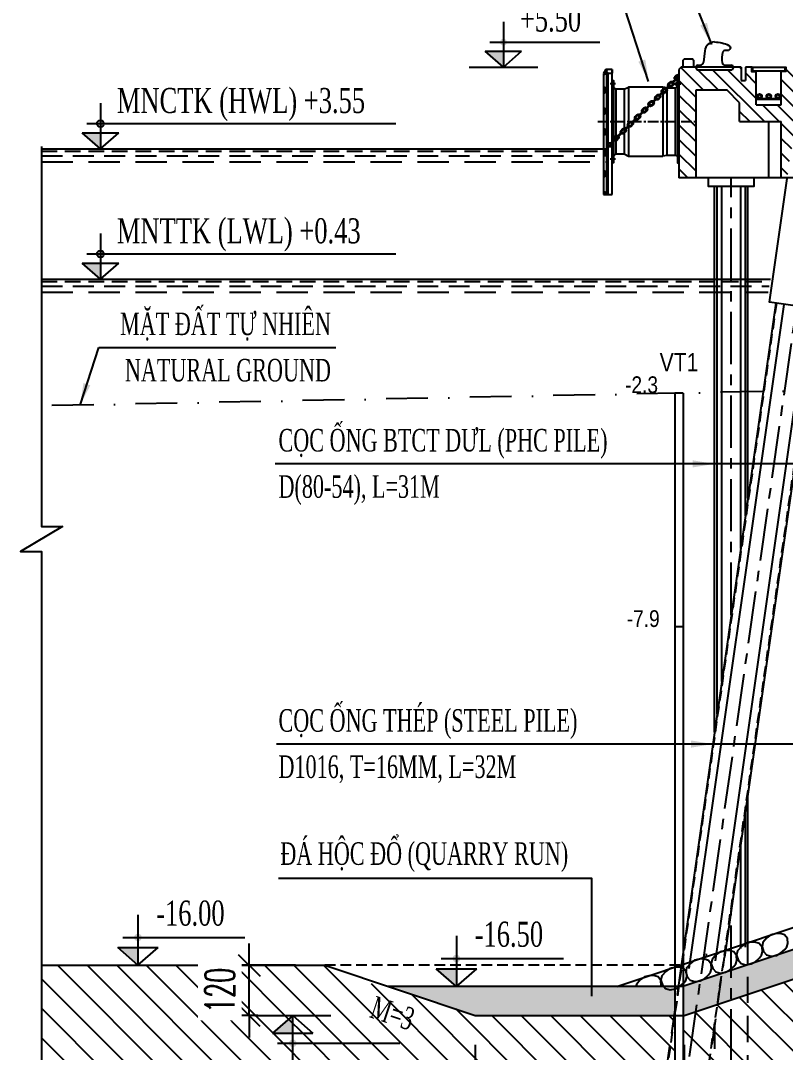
# Model space of a CAD drawing. Extents: x 9472 to 112692, y 46655 to 72187.
# Drawn here: x 38872 to 40703, y 66685 to 69155 of the extents above; entities that cross this region are included whole.
import ezdxf
from ezdxf.enums import TextEntityAlignment as Align

# ---------------------------------------------------------------- set-up
doc = ezdxf.new("R2010")
doc.units = 0
doc.header["$LTSCALE"] = 10
doc.header["$MEASUREMENT"] = 0
for name, pattern in [('CENTER', [2, 1.25, -0.25, 0.25, -0.25]), ('DASHDOT', [1, 0.5, -0.25, 0, -0.25]), ('HIDDEN', [0.375, 0.25, -0.125])]:
    doc.linetypes.add(name, pattern=pattern)
doc.layers.get('0').update_dxf_attribs({"color": 6, "linetype": 'CONTINUOUS'})
for name, color, linetype in [('Border', 3, 'CONTINUOUS'), ('COBAN', 3, 'CONTINUOUS'), ('Da', 9, 'CONTINUOUS'), ('Dia chat', 8, 'CONTINUOUS'), ('Hatch', 8, 'CONTINUOUS'), ('Hatch coc', 8, 'CONTINUOUS'), ('Khuat 151', 151, 'HIDDEN'), ('Kich thuoc', 2, 'CONTINUOUS'), ('KT', 2, 'CONTINUOUS'), ('Lop dat', 171, 'CONTINUOUS'), ('Net tim', 6, 'CONTINUOUS'), ('Net vang', 8, 'CONTINUOUS'), ('Text', 4, 'CONTINUOUS'), ('Tim', 8, 'CENTER')]:
    doc.layers.add(name, color=color, linetype=linetype)
doc.styles.add('Kichthuoc', font='romans.shx', dxfattribs={"width": 0.6})
doc.styles.get("Standard").update_dxf_attribs({"font": 'vntimeh.shx', "width": 0.65})
doc.styles.add('Ten', font='Vharialn.ttf')
doc.linetypes.add('DAT_LINE', pattern='A,0.2,[2,g.shx,S=0.017,R=0,X=-0.017,Y=0],0.22', length=0.42)
doc.dimstyles.new('Dim 350', dxfattribs={"dimscale": 350, "dimtxt": 0.2, "dimasz": 0.15, "dimexe": 0.1, "dimexo": 0.2, "dimgap": 0.1, "dimtad": 1, "dimdec": 0, "dimlfac": -1, "dimzin": 0, "dimdsep": 46, "dimtxsty": 'Kichthuoc', "dimblk": 'OBLIQUE', "dimcen": 0.1, "dimdle": 0.1, "dimclrd": 2, "dimclre": 2, "dimclrt": 4, "dimadec": 0, "dimazin": 0, "dimtfac": 1, "dimtdec": 0, "dimtix": 1, "dimtmove": 2, "dimatfit": 3, "dimfxl": 1, "dimtfill": 1, "dimtolj": 1, "dimtzin": 0, "dimarcsym": 0})
doc.dimstyles.new('Le 350', dxfattribs={"dimscale": 350, "dimtxt": 0.2, "dimasz": 0.15, "dimexe": 0.1, "dimexo": 0.2, "dimgap": 0.1, "dimtad": 1, "dimdec": 0, "dimzin": 0, "dimdsep": 46, "dimtxsty": 'Kichthuoc', "dimblk": 'ARCHTICK', "dimcen": 0, "dimdle": 0.1, "dimclrd": 2, "dimclre": 2, "dimclrt": 256, "dimadec": 0, "dimazin": 0, "dimtfac": 1, "dimtdec": 0, "dimtix": 1, "dimtmove": 2, "dimatfit": 3, "dimfxl": 1, "dimtolj": 1, "dimtzin": 0, "dimarcsym": 0})

# ---------------------------------------------------------------- blocks, each defined once
blk = doc.blocks.new('_Oblique')
at = {"color": 0, "linetype": 'ByBlock', "lineweight": -2}
blk.add_line((-0.5, -0.5), (0.5, 0.5), dxfattribs=at)
blk = doc.blocks.new('*D87')
at = {"layer": 'Kich thuoc', "color": 2, "lineweight": -2}
for p, q in [((39960.2, 66703.4), (39960.2, 66469)), ((40460.2, 66703.4), (40460.2, 66469)), ((39925.2, 66504), (40495.2, 66504))]:
    blk.add_line(p, q, dxfattribs=at)
at = {"layer": 'Kich thuoc', "color": 2, "lineweight": -2, "xscale": 52.5, "yscale": 52.5, "zscale": 52.5, "rotation": 180}
blk.add_blockref('_Oblique', (39960.2, 66504), dxfattribs=at)
at = {"layer": 'Kich thuoc', "color": 2, "lineweight": -2, "xscale": 52.5, "yscale": 52.5, "zscale": 52.5}
blk.add_blockref('_Oblique', (40460.2, 66504), dxfattribs=at)
at = {"layer": 'Kich thuoc', "color": 4, "insert": (40210.2, 66574), "char_height": 70, "attachment_point": 5, "style": 'Kichthuoc', "bg_fill": 3, "box_fill_scale": 1.25, "bg_fill_color": 9, "bg_fill_true_color": 13158600, "bg_fill_transparency": 3904320}
blk.add_mtext('\\A1;500', dxfattribs=at)
blk = doc.blocks.new('_ArchTick')
at = {"color": 0, "linetype": 'ByBlock', "const_width": 0.15}
blk.add_lwpolyline([(-0.5, -0.5), (0.5, 0.5)], dxfattribs=at)
blk = doc.blocks.new('*D88')
at = {"layer": 'Hatch', "color": 2, "lineweight": -2}
for p, q in [((39418.9, 66893.4), (39418.9, 66945.9)), ((39530.2, 66893.4), (39383.9, 66893.4)), ((39418.9, 66773.4), (39418.9, 66893.4)), ((39440.2, 66773.4), (39383.9, 66773.4)), ((39418.9, 66773.4), (39418.9, 66720.9))]:
    blk.add_line(p, q, dxfattribs=at)
at = {"layer": 'Hatch', "color": 2, "lineweight": -2, "xscale": 52.5, "yscale": 52.5, "zscale": 52.5}
for p, rotation in [((39418.9, 66893.4), 270), ((39418.9, 66773.4), 90)]:
    blk.add_blockref('_Oblique', p, dxfattribs=dict(at, rotation=rotation))
at = {"layer": 'Hatch', "color": 4, "insert": (39348.9, 66833.4), "char_height": 70, "attachment_point": 5, "rotation": 90, "style": 'Kichthuoc', "bg_fill": 3, "box_fill_scale": 1.25, "bg_fill_color": 9, "bg_fill_true_color": 13158600, "bg_fill_transparency": 11732736}
blk.add_mtext('\\A1;120', dxfattribs=at)
blk = doc.blocks.new('Dem CSS1600')
for p, q in [((-175.4, 125), (-180.4, 115)), ((-160, 125), (-175.4, 125)), ((-160, -175), (-160, 125)), ((-160, 125), (-160, 116.2)), ((-180.4, 115), (-180.4, -175)), ((-151.2, 77.5), (-156.5, 82.5)), ((-131.2, 77.5), (-151.2, 77.5)), ((-131.2, 77.5), (-121.2, 82.5)), ((-28.8, 81.1), (-38.8, 82.5)), ((-28.8, 81.1), (-8.8, 81.1)), ((-8.8, 81.1), (-3.5, 83.8)), ((-156.5, -82.5), (-151.2, -77.5)), ((-151.2, -77.5), (-131.2, -77.5)), ((-131.2, -77.5), (-121.2, -82.5)), ((-28.8, -81), (-38.8, -82.5)), ((-8.8, -81), (-28.8, -81)), ((-3.5, -82.6), (-8.8, -81)), ((-180.4, -175), (-160, -175))]:
    blk.add_line(p, q)
for points in [[(-160, -98.5), (-160, 98.5), (-156.5, 98.5), (-156.5, -98.5)], [(0, -98.5), (0, 98.5), (-3.5, 98.5), (-3.5, -98.5)]]:
    blk.add_lwpolyline(points, close=True)
for points in [[(-156.5, 82.5), (-156.5, -82.5)], [(-38.8, 82.5), (-121.2, 82.5)], [(-121.2, -82.5), (-38.8, -82.5)]]:
    blk.add_lwpolyline(points)
at = {"layer": 'Hatch'}
for p, q in [((-151.2, 77.5), (-151.2, -77.5)), ((-131.2, 77.5), (-131.2, -77.5)), ((-121.2, 82.5), (-121.2, -82.5)), ((-38.8, 82.5), (-38.8, -82.5)), ((-28.8, 81.1), (-28.8, -81)), ((-8.8, 81.1), (-8.8, -81))]:
    blk.add_line(p, q, dxfattribs=at)
at = {"layer": 'Net tim', "extrusion": (0, 0, -1)}
for centre in [(-178, 115), (-178, 80), (-178, 30), (-178, -20), (-178, -70), (-178, -120)]:
    blk.add_ellipse(centre, major_axis=(0, -2.16), ratio=0.475595, dxfattribs=at)
at = {"layer": 'Net tim'}
for centre in [(-178, 70), (-178, 20), (-178, -30), (-178, -80), (-178, -130), (-178, -170)]:
    blk.add_ellipse(centre, major_axis=(0, 2.16), ratio=0.475595, dxfattribs=at)
at = {"layer": 'Net vang'}
for p, q in [((-172, 125), (-174.3, 120.5)), ((-173.4, 115), (-177.9, 120)), ((-170.4, 116.2), (-174.3, 120.5)), ((-173.4, 115), (-173.4, -175)), ((-170.4, 116.2), (-170.4, -175)), ((-170.4, 116.2), (-160, 116.2)), ((-180.4, 75), (-170.4, 75)), ((-7.1, 93.4), (-7.1, 86.6)), ((-6.6, 94.3), (-4.1, 94.3)), ((-6.6, 92.4), (-4.1, 92.4)), ((-6.6, 87.6), (-4.1, 87.6)), ((-6.6, 85.7), (-4.1, 85.7)), ((-4.1, 95.7), (-3.5, 95.7)), ((-4.1, 95.7), (-4.1, 84.2)), ((-4.1, 92.7), (-3.5, 92.7)), ((-4.1, 92.4), (-3.5, 92.4)), ((-4.1, 87.6), (-3.5, 87.6)), ((-4.1, 87.2), (-3.5, 87.2)), ((-4.1, 84.2), (-3.5, 84.2)), ((-180.4, 25), (-170.4, 25)), ((-180.4, -25), (-170.4, -25)), ((-180.4, -75), (-170.4, -75)), ((-180.4, -125), (-170.4, -125))]:
    blk.add_line(p, q, dxfattribs=at)
for points in [[(-4.7, 102.7, 1), (-6.1, 104.1), (-17.1, 93.2, 1), (-15.7, 91.8)], [(-30, 72.1), (-33.5, 68.6, -1), (-40.5, 75.7), (-37, 79.2, -1)], [(-31.4, 73.5), (-34.9, 70, -1), (-39.1, 74.3), (-35.6, 77.8, -1)], [(-22.1, 85.5, 1), (-23.5, 86.9), (-32.8, 77.7, 1), (-31.4, 76.3)], [(-14.3, 87.5), (-17.9, 84, -1), (-24.9, 91.1), (-21.3, 94.6, -1)], [(-15.7, 89), (-19.3, 85.4, -1), (-23.5, 89.7), (-19.9, 93.2, -1)], [(-61.3, 41.2), (-64.8, 37.6, -1), (-71.9, 44.8), (-68.3, 48.3, -1)], [(-53.4, 54.5, 1), (-54.8, 56), (-64.1, 46.8, 1), (-62.7, 45.4)], [(-45.6, 56.6), (-49.2, 53.1, -1), (-56.2, 60.2), (-52.6, 63.7, -1)], [(-47, 58), (-50.6, 54.5, -1), (-54.8, 58.8), (-51.2, 62.3, -1)], [(-37.8, 70, 1), (-39.2, 71.4), (-48.4, 62.3, 1), (-47, 60.9)], [(-84.7, 23.6, 1), (-86.1, 25.1), (-96.8, 14.5, 1), (-95.4, 13.1)], [(-76.9, 25.7), (-80.5, 22.2, -1), (-87.5, 29.3), (-84, 32.8, -1)], [(-78.3, 27.1), (-81.9, 23.6, -1), (-86.1, 27.9), (-82.6, 31.4, -1)], [(-69.1, 39.1, 1), (-70.5, 40.5), (-79.7, 31.4, 1), (-78.3, 30)], [(-62.7, 42.6), (-66.2, 39.1, -1), (-70.5, 43.3), (-66.9, 46.9, -1)], [(-111.1, -8), (-114.7, -11.5, -1), (-121.7, -4.4), (-118.1, -0.9, -1)], [(-101.8, 6.8, 1), (-103.2, 8.2), (-113.9, -2.3, 1), (-112.5, -3.8)], [(-94, 8.8), (-97.6, 5.3, -1), (-104.6, 12.4), (-101, 16, -1)], [(-95.4, 10.3), (-99, 6.8, -1), (-103.2, 11), (-99.6, 14.5, -1)], [(-128.2, -24.9), (-131.7, -28.4, -1), (-138.8, -21.3), (-135.2, -17.8, -1)], [(-129.6, -23.5), (-133.1, -27, -1), (-137.4, -22.7), (-133.8, -19.2, -1)], [(-118.9, -10.1, 1), (-120.3, -8.7), (-131, -19.2, 1), (-129.6, -20.6)], [(-112.5, -6.6), (-116.1, -10.1, -1), (-120.3, -5.8), (-116.7, -2.3, -1)], [(-153, -43.8, 1), (-154.4, -42.4), (-165.1, -52.9, 1), (-163.7, -54.3)], [(-145.3, -41.7), (-148.8, -45.3, -1), (-155.8, -38.1), (-152.3, -34.6, -1)], [(-146.7, -40.3), (-150.2, -43.8, -1), (-154.4, -39.6), (-150.9, -36, -1)], [(-136, -27, 1), (-137.4, -25.5), (-148, -36.1, 1), (-146.6, -37.5)], [(-168.4, -52.7), (-165.4, -52.7, -1), (-165.4, -58.7), (-168.4, -58.7)]]:
    blk.add_lwpolyline(points, format="xyb", close=True, dxfattribs=at)
blk.add_lwpolyline([(-170.4, -50.7), (-165.4, -50.7, -1), (-165.4, -60.7), (-170.4, -60.7)], format="xyb", dxfattribs=at)
for centre, radius, start, end in [((-5.9, 93.4), 1.18, 125.2226, 234.7774), ((-1.1, 90), 6.01, 156.4634, 203.5366), ((-5.9, 86.6), 1.18, 125.2226, 234.7774)]:
    blk.add_arc(centre, radius, start, end, dxfattribs=at)
for points, knots in [([(0, 111.7), (-0.9, 111.7), (-1.8, 111.6), (-3.5, 111.4), (-4.4, 111.2), (-5.9, 110.6), (-6.7, 110.3), (-7.8, 109.6), (-8.2, 109.3), (-8.8, 108.8), (-9.1, 108.5), (-9.6, 107.9), (-9.8, 107.6), (-10.2, 107), (-10.3, 106.7), (-10.5, 106.2), (-10.5, 105.9), (-10.6, 105.3), (-10.6, 105), (-10.6, 104.4), (-10.5, 104.2), (-10.4, 103.6), (-10.3, 103.3), (-10, 102.8), (-9.9, 102.5), (-9.6, 102.1), (-9.4, 101.8), (-9, 101.4), (-8.8, 101.2), (-8.1, 100.6), (-7.6, 100.3), (-6.5, 99.6), (-5.9, 99.4), (-4.7, 98.9), (-4, 98.8), (-2.6, 98.5), (-1.9, 98.4), (-0.8, 98.3), (-0.4, 98.3), (0, 98.3)], [1.570796, 1.570796, 1.570796, 1.570796, 1.8386, 1.8386, 2.10867, 2.10867, 2.37874, 2.37874, 2.552986, 2.552986, 2.698933, 2.698933, 2.844881, 2.844881, 2.955375, 2.955375, 3.065869, 3.065869, 3.176363, 3.176363, 3.286857, 3.286857, 3.397351, 3.397351, 3.507845, 3.507845, 3.618339, 3.618339, 3.728833, 3.728833, 3.943994, 3.943994, 4.159155, 4.159155, 4.374316, 4.374316, 4.589477, 4.589477, 4.712389, 4.712389, 4.712389, 4.712389]), ([(0, 108.7), (-0.3, 108.7), (-0.7, 108.7), (-1.5, 108.6), (-1.9, 108.6), (-2.8, 108.4), (-3.3, 108.3), (-4.1, 108.1), (-4.5, 108), (-5.2, 107.6), (-5.5, 107.5), (-6.1, 107.1), (-6.4, 106.9), (-6.8, 106.6), (-7, 106.4), (-7.2, 106.1), (-7.3, 106), (-7.4, 105.8), (-7.4, 105.7), (-7.5, 105.6), (-7.5, 105.5), (-7.5, 105.5), (-7.5, 105.4), (-7.6, 105.3), (-7.6, 105.3), (-7.6, 105.2), (-7.6, 105.2), (-7.6, 105.1), (-7.6, 105.1), (-7.6, 105), (-7.6, 104.9), (-7.6, 104.8), (-7.6, 104.7), (-7.5, 104.6), (-7.5, 104.6), (-7.5, 104.5), (-7.5, 104.5), (-7.5, 104.4), (-7.4, 104.3), (-7.4, 104.2), (-7.3, 104.1), (-7.2, 103.9), (-7.1, 103.7), (-6.8, 103.5), (-6.7, 103.4), (-6.4, 103.1), (-6.3, 103), (-5.8, 102.7), (-5.5, 102.5), (-4.9, 102.2), (-4.6, 102.1), (-3.8, 101.8), (-3.4, 101.7), (-2.6, 101.5), (-2.2, 101.5), (-1.3, 101.4), (-0.9, 101.3), (-0.3, 101.3), (-0.1, 101.3), (0, 101.3)], [1.570796, 1.570796, 1.570796, 1.570796, 1.693364, 1.693364, 1.864632, 1.864632, 2.035899, 2.035899, 2.207166, 2.207166, 2.378434, 2.378434, 2.549701, 2.549701, 2.720969, 2.720969, 2.825107, 2.825107, 2.901902, 2.901902, 2.955263, 2.955263, 3.001966, 3.001966, 3.048669, 3.048669, 3.090389, 3.090389, 3.13211, 3.13211, 3.215551, 3.215551, 3.268046, 3.268046, 3.31345, 3.31345, 3.358854, 3.358854, 3.427341, 3.427341, 3.495829, 3.495829, 3.625524, 3.625524, 3.735142, 3.735142, 3.844761, 3.844761, 4.008383, 4.008383, 4.172004, 4.172004, 4.335625, 4.335625, 4.499247, 4.499247, 4.662868, 4.662868, 4.712389, 4.712389, 4.712389, 4.712389])]:
    blk.add_open_spline(points, degree=3, knots=knots, dxfattribs=at)
at = {"layer": 'Tim', "ltscale": 1.5}
for p, q in [((-176.3, 115), (-179.6, 115)), ((-178, 118.2), (-178, 111.8)), ((-176.3, 80), (-179.6, 80)), ((-178, 83.2), (-178, 76.8)), ((-176.3, 70), (-179.6, 70)), ((-178, 66.8), (-178, 73.2)), ((-176.3, 30), (-179.6, 30)), ((-178, 33.2), (-178, 26.8)), ((-176.3, 20), (-179.6, 20)), ((-178, 16.8), (-178, 23.2)), ((-176.3, -20), (-179.6, -20)), ((-178, -16.8), (-178, -23.2)), ((-176.3, -30), (-179.6, -30)), ((-178, -33.2), (-178, -26.8)), ((-176.3, -70), (-179.6, -70)), ((-178, -66.8), (-178, -73.2)), ((-176.3, -80), (-179.6, -80)), ((-178, -83.2), (-178, -76.8)), ((-176.3, -120), (-179.6, -120)), ((-178, -116.8), (-178, -123.2)), ((-176.3, -130), (-179.6, -130)), ((-178, -133.2), (-178, -126.8)), ((-176.3, -170), (-179.6, -170)), ((-178, -173.2), (-178, -166.8))]:
    blk.add_line(p, q, dxfattribs=at)
at = {"layer": 'Tim'}
for p, q in [((-12.9, 105), (0, 105)), ((-3.8, 98.7), (-3.8, 112.7)), ((-13.1, 90), (6.2, 90))]:
    blk.add_line(p, q, dxfattribs=at)
at = {"layer": 'Tim', "ltscale": 4}
for p, q in [((-151.8, 90), (-164.7, 90)), ((-151.8, -90), (-164.7, -90))]:
    blk.add_line(p, q, dxfattribs=at)
at = {"layer": 'Tim', "ltscale": 2}
blk.add_line((-194.4, 0), (40, 0), dxfattribs=at)

msp = doc.modelspace()

# ---------------------------------------------------------------- hatches: boundary and pattern name
at = {"layer": 'Hatch'}
h = msp.add_hatch(dxfattribs=at)
h.set_pattern_fill('ANSI31', color=256, scale=200, angle=90, style=0)
h.paths.add_polyline_path([(40853.2, 68988.4), (40848.2, 68988.4), (40848.2, 69008.4), (40858.2, 69018.4), (41076.2, 69018.4), (41076.2, 69038.4), (40815.7, 69038.4), (40810.7, 69043.4), (40805.7, 69043.4), (40805.7, 69042.4), (40797.9, 69042.4, 0.414214), (40796.7, 69041.2), (40796.7, 69033.4), (40795.7, 69033.4), (40795.7, 69028.4), (40750.7, 69028.4), (40750.7, 69033.4), (40749.7, 69033.4), (40749.7, 69041.2, 0.414214), (40748.5, 69042.4), (40740.7, 69042.4), (40740.7, 69043.4), (40704.2, 69043.4), (40704.2, 69033.4), (40693.2, 69033.4), (40693.2, 68953.4), (40633.2, 68953.4), (40633.2, 69033.4), (40622.2, 69033.4), (40622.2, 69043.4), (40607.2, 69043.4), (40607.2, 69011.4), (40597.2, 69011.4), (40597.2, 69043.4), (40578.5, 69043.4), (40575.2, 69037.4), (40491.2, 69037.4), (40487.9, 69043.4), (40453.2, 69043.4), (40448.2, 69038.4), (40448.2, 68913.4), (40488.2, 68913.4), (40488.2, 68988.4), (40563.2, 68988.4), (40593.2, 68958.4), (40593.2, 68913.4), (40693.2, 68913.4), (40693.2, 68778.4), (40707.5, 68778.4), (40720.2, 68866.8), (40848.9, 68848.4), (40839, 68779.1), (40839.1, 68778.4), (40853.2, 68778.4)])
h.paths.add_polyline_path([(40488.2, 68913.4), (40448.2, 68913.4), (40448.2, 68814.9), (40448.2, 68778.4), (40488.2, 68778.4)], flags=17)
h.paths.add_polyline_path([(41433.2, 68988.4), (41428.2, 68988.4), (41428.2, 69008.4), (41438.2, 69018.4), (41668.7, 69018.4), (41668.7, 69038.4), (41085.2, 69038.4), (41085.2, 69018.4), (41098.7, 69018.4), (41308.2, 69018.4), (41318.2, 69008.4), (41318.2, 68988.4), (41313.2, 68988.4), (41313.2, 68848.4), (41433.2, 68848.4)])
h.paths.add_polyline_path([(42033.2, 68988.4), (42028.2, 68988.4), (42028.2, 69008.4), (42038.2, 69018.4), (42268.7, 69018.4), (42268.7, 69038.4), (41677.7, 69038.4), (41677.7, 69018.4), (41678.7, 69018.4), (41908.2, 69018.4), (41918.2, 69008.4), (41918.2, 68988.4), (41913.2, 68988.4), (41913.2, 68848.4), (42033.2, 68848.4)])
h.paths.add_polyline_path([(42633.2, 68988.4), (42628.2, 68988.4), (42628.2, 69008.4), (42638.2, 69018.4), (42714.4, 69018.4), (42714.4, 69038.4), (42277.7, 69038.4), (42277.7, 69018.4), (42278.7, 69018.4), (42508.2, 69018.4), (42518.2, 69008.4), (42518.2, 68988.4), (42513.2, 68988.4), (42513.2, 68848.4), (42633.2, 68848.4)])
h.paths.add_polyline_path([(42868.7, 69038.4), (42714.4, 69038.4), (42714.4, 69018.4), (42868.7, 69018.4)])
h.paths.add_polyline_path([(43253.2, 68988.4), (43248.2, 68988.4), (43248.2, 69008.4), (43258.2, 69018.4), (43431.2, 69018.4), (43431.2, 69038.4), (43215.7, 69038.4), (43210.7, 69043.4), (43205.7, 69043.4), (43205.7, 69042.4), (43197.9, 69042.4, 0.414214), (43196.7, 69041.2), (43196.7, 69033.4), (43195.7, 69033.4), (43195.7, 69028.4), (43150.7, 69028.4), (43150.7, 69033.4), (43149.7, 69033.4), (43149.7, 69041.2, 0.414214), (43148.5, 69042.4), (43140.7, 69042.4), (43140.7, 69043.4), (43135.7, 69043.4), (43130.7, 69038.4), (42877.7, 69038.4), (42877.7, 69018.4), (42878.7, 69018.4), (43088.2, 69018.4), (43098.2, 69008.4), (43098.2, 68988.4), (43093.2, 68988.4), (43093.2, 68778.4), (43107.3, 68778.4), (43122.2, 68868), (43253.2, 68846.1)])
h.paths.add_polyline_path([(43758.2, 68988.4), (43753.2, 68988.4), (43753.2, 69008.4), (43763.2, 69018.4), (43956.2, 69018.4), (43956.2, 69038.4), (43440.2, 69038.4), (43440.2, 69018.4), (43498.7, 69018.4), (43633.2, 69018.4), (43643.2, 69008.4), (43643.2, 68988.4), (43638.2, 68988.4), (43638.2, 68848.4), (43758.2, 68848.4)])
h.paths.add_polyline_path([(44283.2, 68988.4), (44278.2, 68988.4), (44278.2, 69008.4), (44288.2, 69018.4), (44481.2, 69018.4), (44481.2, 69038.4), (43965.2, 69038.4), (43965.2, 69018.4), (44003.7, 69018.4), (44158.2, 69018.4), (44168.2, 69008.4), (44168.2, 68988.4), (44163.2, 68988.4), (44163.2, 68848.4), (44283.2, 68848.4)])
h.paths.add_polyline_path([(44808.2, 68988.4), (44803.2, 68988.4), (44803.2, 69008.4), (44813.2, 69018.4), (45006.2, 69018.4), (45006.2, 69038.4), (44490.2, 69038.4), (44490.2, 69018.4), (44528.7, 69018.4), (44683.2, 69018.4), (44693.2, 69008.4), (44693.2, 68988.4), (44688.2, 68988.4), (44688.2, 68848.4), (44808.2, 68848.4)])
h.paths.add_polyline_path([(45333.2, 68988.4), (45388.9, 68988.4, -0.135335), (45385.3, 69038.4), (45015.2, 69038.4), (45015.2, 69018.4), (45053.7, 69018.4), (45208.2, 69018.4), (45218.2, 69008.4), (45218.2, 68988.4), (45213.2, 68988.4), (45213.2, 68848.4), (45333.2, 68848.4)])
h.paths.add_polyline_path([(45448.2, 69043.4), (45433.2, 69043.4), (45428.2, 69038.4), (45385.3, 69038.4, 0.135335), (45388.9, 68988.4), (45448.2, 68988.4)])
at = {"layer": 'Kich thuoc'}
h = msp.add_hatch(color=256, dxfattribs=at)
h.paths.add_polyline_path([(40027.9, 69081.6), (39984.2, 69081.6), (40027.9, 69043.4)])
h.paths.add_polyline_path([(40027.9, 69103.4), (40019.7, 69103.4, 0.414214), (40027.9, 69095.2)])
h.paths.add_polyline_path([(40027.9, 69111.6, 0.414214), (40019.7, 69103.4), (40027.9, 69103.4)])
h.paths.add_polyline_path([(40027.9, 69111.6), (40027.9, 69103.4), (40036.1, 69103.4, 0.414214)])
h.paths.add_polyline_path([(40036.1, 69103.4), (40027.9, 69103.4), (40027.9, 69095.2, 0.414214)])
h = msp.add_hatch(color=256, dxfattribs=at)
h.paths.add_polyline_path([(39063, 68886.6), (39019.4, 68886.6), (39063, 68848.4)])
h.paths.add_polyline_path([(39063, 68908.4), (39054.9, 68908.4, 0.414214), (39063, 68900.2)])
h.paths.add_polyline_path([(39063, 68916.6, 0.414214), (39054.9, 68908.4), (39063, 68908.4)])
h.paths.add_polyline_path([(39063, 68916.6), (39063, 68908.4), (39071.2, 68908.4, 0.414214)])
h.paths.add_polyline_path([(39071.2, 68908.4), (39063, 68908.4), (39063, 68900.2, 0.414214)])
h = msp.add_hatch(color=256, dxfattribs=at)
h.paths.add_polyline_path([(39063, 68574.6), (39019.4, 68574.6), (39063, 68536.4)])
h.paths.add_polyline_path([(39063, 68596.4), (39054.9, 68596.4, 0.414214), (39063, 68588.2)])
h.paths.add_polyline_path([(39063, 68604.6, 0.414214), (39054.9, 68596.4), (39063, 68596.4)])
h.paths.add_polyline_path([(39063, 68604.6), (39063, 68596.4), (39071.2, 68596.4, 0.414214)])
h.paths.add_polyline_path([(39071.2, 68596.4), (39063, 68596.4), (39063, 68588.2, 0.414214)])
h = msp.add_hatch(color=256, dxfattribs=at)
h.paths.add_polyline_path([(39152.8, 66935.8), (39104.3, 66935.8), (39152.8, 66893.4)])
h.paths.add_polyline_path([(39152.8, 66960), (39143.7, 66960, 0.414214), (39152.8, 66951)])
h.paths.add_polyline_path([(39152.8, 66969.1, 0.414214), (39143.7, 66960), (39152.8, 66960)])
h.paths.add_polyline_path([(39152.8, 66969.1), (39152.8, 66960), (39161.9, 66960, 0.414214)])
h.paths.add_polyline_path([(39161.9, 66960), (39152.8, 66960), (39152.8, 66951, 0.414214)])
h = msp.add_hatch(color=256, dxfattribs=at)
h.paths.add_polyline_path([(39915.3, 66885.3), (39866.8, 66885.3), (39915.3, 66842.9)])
h.paths.add_polyline_path([(39915.3, 66909.6), (39906.2, 66909.6, 0.414214), (39915.3, 66900.5)])
h.paths.add_polyline_path([(39915.3, 66918.7, 0.414214), (39906.2, 66909.6), (39915.3, 66909.6)])
h.paths.add_polyline_path([(39915.3, 66918.7), (39915.3, 66909.6), (39924.4, 66909.6, 0.414214)])
h.paths.add_polyline_path([(39924.4, 66909.6), (39915.3, 66909.6), (39915.3, 66900.5, 0.414214)])
h = msp.add_hatch(color=256, dxfattribs=at)
h.paths.add_polyline_path([(39523.4, 66731), (39474.9, 66731), (39523.4, 66773.4)])
h.paths.add_polyline_path([(39523.4, 66706.7), (39514.3, 66706.7, -0.414214), (39523.4, 66715.8)])
h.paths.add_polyline_path([(39523.4, 66697.6, -0.414214), (39514.3, 66706.7), (39523.4, 66706.7)])
h.paths.add_polyline_path([(39523.4, 66697.6), (39523.4, 66706.7), (39532.5, 66706.7, -0.414214)])
h.paths.add_polyline_path([(39532.5, 66706.7), (39523.4, 66706.7), (39523.4, 66715.8, -0.414214)])

# ---------------------------------------------------------------- linework, layer by layer
for p, q in [((40453.2, 69043.4), (40448.2, 69038.4)), ((40448.2, 69038.4), (40448.2, 68778.4)), ((40491.5, 69043.4), (40453.2, 69043.4)), ((40597.2, 69043.4), (40453.2, 69043.4)), ((40597.2, 69043.4), (40597.2, 69011.4)), ((40622.2, 69043.4), (40607.2, 69043.4)), ((40607.2, 69043.4), (40607.2, 69011.4)), ((40633.2, 68953.4), (40633.2, 69034)), ((40693.2, 68953.4), (40693.2, 69034)), ((40488.2, 68988.4), (40488.2, 68778.4)), ((40563.2, 68988.4), (40488.2, 68988.4)), ((40593.2, 68958.4), (40563.2, 68988.4)), ((40597.2, 69011.4), (40607.2, 69011.4)), ((40633.2, 68968.4), (40693.2, 68968.4)), ((40593.2, 68913.4), (40593.2, 68958.4)), ((40633.2, 68953.4), (40693.2, 68953.4)), ((40593.2, 68913.4), (40693.2, 68913.4)), ((40693.2, 68778.4), (40693.2, 68913.4)), ((40853.2, 68778.4), (40448.2, 68778.4)), ((40533.2, 67451.9), (40533.2, 68758.4)), ((40613.2, 68011.9), (40613.2, 68758.4)), ((40679.9, 68478.6), (40452.3, 66885.4)), ((40778.8, 68464.4), (40557.2, 66913.2)), ((40613.2, 66939.2), (40613.2, 67304.8))]:
    msp.add_line(p, q)
for points in [[(40458.2, 69043.4), (40458.2, 69060.4), (40461.2, 69063.4), (40480.2, 69063.4), (40483.2, 69060.4), (40483.2, 69043.4)], [(40518.2, 68778.4), (40518.2, 68758.4), (40628.2, 68758.4), (40628.2, 68778.4)], [(40839.1, 68779.9), (40793.7, 68462.3), (40665, 68480.7), (40707.3, 68776.8)]]:
    msp.add_lwpolyline(points)
at = {"linetype": 'HIDDEN', "ltscale": 25}
for points in [[(40533.2, 66756.1), (40533.2, 65678.4), (40613.2, 65678.4), (40613.2, 66939.2)], [(40452.3, 66885.4), (40282.5, 65696.8), (40381.5, 65682.7), (40557.2, 66913.2)]]:
    msp.add_lwpolyline(points, dxfattribs=at)
at = {"layer": 'Border'}
for points in [[(40623.2, 69043, 0.414214), (40622.8, 69043.4), (40622.2, 69043.4), (40622.2, 69033.4), (40633.2, 69033.4), (40633.2, 69034, 0.414214), (40632.8, 69034.4), (40624.4, 69034.4, -0.414214), (40623.2, 69035.6)], [(40703.2, 69043, -0.414214), (40703.6, 69043.4), (40704.2, 69043.4), (40704.2, 69033.4), (40693.2, 69033.4), (40693.2, 69034, -0.414214), (40693.6, 69034.4), (40702, 69034.4, 0.414214), (40703.2, 69035.6)]]:
    msp.add_lwpolyline(points, format="xyb", close=True, dxfattribs=at)
msp.add_lwpolyline([(40701.6, 69034.4), (40624.8, 69034.4), (40624.8, 69043.4), (40701.6, 69043.4)], close=True, dxfattribs=at)
at = {"layer": 'COBAN'}
for p, q in [((40633.2, 68968.4), (40693.2, 68968.4)), ((40633.2, 68967.4), (40693.2, 68967.4))]:
    msp.add_line(p, q, dxfattribs=at)
at = {"layer": 'Da'}
for points in [[(40668.3, 66966.2), (40658.4, 66959), (40649, 66948.2), (40647.1, 66937.9), (40650.7, 66926.6), (40657.8, 66918.4), (40669, 66915.2), (40681.5, 66917.2), (40691, 66922.1), (40701.7, 66931.4), (40706.4, 66937.6), (40708.7, 66945.9), (40707.9, 66957.2), (40701.1, 66966), (40690.3, 66969.5), (40678.8, 66968.7), (40668.3, 66966.2)], [(40607.4, 66946), (40597.6, 66938.7), (40588.2, 66927.9), (40586.2, 66917.6), (40589.8, 66906.3), (40597, 66898.1), (40608.1, 66894.9), (40620.7, 66896.9), (40630.2, 66901.8), (40640.8, 66911.1), (40645.5, 66917.3), (40647.8, 66925.6), (40647.1, 66936.9), (40640.2, 66945.7), (40629.4, 66949.2), (40618, 66948.5), (40607.4, 66946)], [(40546.6, 66925.7), (40536.7, 66918.4), (40527.3, 66907.6), (40525.3, 66897.3), (40528.9, 66886), (40536.1, 66877.8), (40547.2, 66874.6), (40559.8, 66876.6), (40569.3, 66881.5), (40579.9, 66890.9), (40584.6, 66897), (40586.9, 66905.3), (40586.2, 66916.6), (40579.4, 66925.4), (40568.5, 66928.9), (40557.1, 66928.2), (40546.6, 66925.7)], [(40426.3, 66886), (40416.4, 66878.8), (40407, 66867.9), (40405, 66857.7), (40408.7, 66846.4), (40415.8, 66838.2), (40426.9, 66835), (40439.5, 66837), (40449, 66841.9), (40459.6, 66851.2), (40464.3, 66857.4), (40466.6, 66865.7), (40465.9, 66877), (40459.1, 66885.8), (40448.2, 66889.3), (40436.8, 66888.5), (40426.3, 66886)], [(40485.7, 66905.4), (40475.8, 66898.1), (40466.4, 66887.3), (40464.5, 66877), (40468.1, 66865.7), (40475.2, 66857.5), (40486.3, 66854.3), (40498.9, 66856.3), (40508.4, 66861.2), (40519, 66870.6), (40523.8, 66876.7), (40526.1, 66885), (40525.3, 66896.3), (40518.5, 66905.1), (40507.7, 66908.7), (40496.2, 66907.9), (40485.7, 66905.4)], [(40365.4, 66865.7), (40355.5, 66858.5), (40346.1, 66847.6), (40345.2, 66842.9)], [(40405.1, 66842.9), (40405.8, 66845.4), (40405, 66856.7), (40398.2, 66865.5), (40387.4, 66869), (40375.9, 66868.2), (40365.4, 66865.7)]]:
    msp.add_lwpolyline(points, dxfattribs=at)
at = {"layer": 'Dia chat', "color": 8, "linetype": 'DAT_LINE', "ltscale": 40}
msp.add_line((38921.9, 66893.4), (39600.2, 66893.4), dxfattribs=at)
at = {"layer": 'Hatch'}
msp.add_line((40299.2, 66842.9), (45475.2, 68568.2), dxfattribs=at)
msp.add_lwpolyline([(45475.2, 68515.5), (40457.3, 66842.9), (39751.7, 66842.9)], dxfattribs=at)
at = {"layer": 'Hatch coc'}
for p, q in [((40663.2, 68778.4), (40663.2, 68913.4)), ((40539.3, 67494.7), (40539.3, 68758.4)), ((40550.5, 67572.8), (40550.5, 68758.4)), ((40595.9, 67891), (40595.9, 68758.4)), ((40607.1, 67969.1), (40607.1, 68758.4)), ((40472.5, 66885.9), (40699.7, 68475.7)), ((40535.7, 66904), (40758.4, 68462.8)), ((40607.1, 66937.2), (40607.1, 67262)), ((40595.9, 66933.5), (40595.9, 67183.9)), ((40514.3, 66914.6), (40514.3, 66920.9))]:
    msp.add_line(p, q, dxfattribs=at)
msp.add_lwpolyline([(38921.9, 68853.4), (38921.9, 67943.7), (38971.9, 67943.7), (38871.9, 67883.7), (38921.9, 67883.7), (38921.9, 65323.4)], dxfattribs=at)
at = {"layer": 'Khuat 151', "color": 7, "ltscale": 15}
for p, q in [((38921.9, 68842.6), (40272.7, 68842.6)), ((38921.9, 68530.6), (40666, 68530.6))]:
    msp.add_line(p, q, dxfattribs=at)
at = {"layer": 'Khuat 151', "color": 7, "ltscale": 20}
for p, q in [((38921.9, 68831), (40272.7, 68831)), ((38921.9, 68519), (40664.1, 68519))]:
    msp.add_line(p, q, dxfattribs=at)
at = {"layer": 'Khuat 151', "color": 7, "ltscale": 30}
for p, q in [((38921.9, 68817.1), (40272.7, 68817.1)), ((38921.9, 68505.1), (40661.8, 68505.1))]:
    msp.add_line(p, q, dxfattribs=at)
at = {"layer": 'Khuat 151', "ltscale": 10}
for p, q in [((40681.4, 68478.3), (40284, 65696.6)), ((40777.1, 68463.5), (40379.9, 65682.9))]:
    msp.add_line(p, q, dxfattribs=at)
at = {"layer": 'Khuat 151', "ltscale": 50}
msp.add_lwpolyline([(38921.9, 66893.4), (39600.2, 66893.4)], dxfattribs=at)
at = {"layer": 'Kich thuoc'}
for p, q in [((40027.9, 69152.5), (40027.9, 69043.4)), ((39995.2, 69103.4), (40258.6, 69103.4)), ((39984.2, 69081.6), (40071.5, 69081.6)), ((40027.9, 69043.4), (39984.2, 69081.6)), ((40027.9, 69043.4), (40071.5, 69081.6)), ((39945.9, 69043.4), (40109.9, 69043.4)), ((39063, 68957.5), (39063, 68848.4)), ((39030.3, 68908.4), (39770.6, 68908.4)), ((39063, 68848.4), (39019.4, 68886.6)), ((39019.4, 68886.6), (39106.7, 68886.6)), ((39063, 68848.4), (39106.7, 68886.6)), ((39063, 68645.5), (39063, 68536.4)), ((39030.3, 68596.4), (39770.6, 68596.4)), ((39063, 68536.4), (39019.4, 68574.6)), ((39019.4, 68574.6), (39106.7, 68574.6)), ((39063, 68536.4), (39106.7, 68574.6)), ((40458.2, 68263.4), (40438.2, 68263.4)), ((40458.2, 68263.4), (40438.2, 68263.4)), ((40458.2, 68263.4), (40438.2, 68263.4)), ((40458.2, 68263.4), (40438.2, 68263.4)), ((40458.2, 68263.4), (40438.2, 68263.4)), ((40458.2, 67703.4), (40438.2, 67703.4)), ((39152.8, 67014.6), (39152.8, 66893.4)), ((39915.3, 66964.1), (39915.3, 66842.9)), ((39116.4, 66960), (39409.1, 66960)), ((39152.8, 66893.4), (39104.3, 66935.8)), ((39104.3, 66935.8), (39201.3, 66935.8)), ((39152.8, 66893.4), (39201.3, 66935.8)), ((39061.7, 66893.4), (39243.9, 66893.4)), ((39878.9, 66909.6), (40171.6, 66909.6)), ((39915.3, 66842.9), (39866.8, 66885.3)), ((39866.8, 66885.3), (39963.8, 66885.3)), ((39915.3, 66842.9), (39963.8, 66885.3)), ((39432.3, 66773.4), (39614.5, 66773.4)), ((39523.4, 66773.4), (39474.9, 66731)), ((39523.4, 66652.2), (39523.4, 66773.4)), ((39523.4, 66773.4), (39571.9, 66731)), ((39474.9, 66731), (39571.9, 66731)), ((39487, 66706.7), (39779.7, 66706.7))]:
    msp.add_line(p, q, dxfattribs=at)
for centre in [(39063, 68908.4), (39063, 68596.4)]:
    msp.add_circle(centre, 8.18, dxfattribs=at)
at = {"layer": 'KT', "color": 3, "linetype": 'ByBlock', "lineweight": 20, "ltscale": 4}
for centre, radius in [((40641.4, 68972.8, 15.2), 3.23), ((40641.4, 68972.8, 15.2), 2.98), ((40663.4, 68972.8, 15.2), 3.23), ((40663.4, 68972.8, 15.2), 2.98), ((40685, 68972.8, 15.2), 3.23), ((40685, 68972.8, 15.2), 2.98)]:
    msp.add_circle(centre, radius, dxfattribs=at)
at = {"layer": 'Lop dat', "linetype": 'DASHDOT', "ltscale": 20}
msp.add_line((43448.2, 68323.4), (38921.9, 68232.8), dxfattribs=at)
at = {"layer": 'Net tim'}
for p, q in [((40509.9, 69083), (40506.9, 69055.5)), ((40488.2, 69042.9), (40491.2, 69037.4)), ((40493.7, 69048.4), (40499, 69048.4)), ((40558.7, 69048.4), (40573.1, 69048.4)), ((40578.2, 69042.9), (40575.2, 69037.4)), ((40491.2, 69037.4), (40575.2, 69037.4))]:
    msp.add_line(p, q, dxfattribs=at)
at = {"layer": 'Net tim', "linetype": 'Continuous'}
for p, q in [((38921.9, 68848.4), (40272.7, 68848.4)), ((38921.9, 68536.4), (40667, 68536.4))]:
    msp.add_line(p, q, dxfattribs=at)
at = {"layer": 'Net tim'}
msp.add_lwpolyline([(40533.2, 69103.9, -0.11732), (40567.6, 69095.7, -0.789997), (40564.7, 69083.4), (40558.2, 69083.4, 0.315279), (40553.5, 69080.1, 0.1447), (40551.9, 69053.8, 0.349558), (40558.7, 69048.4)], format="xyb", dxfattribs=at)
for centre, radius, start, end in [((40533.2, 69080.5), 23.4, 90, 173.8114), ((40493.7, 69042.9), 5.5, 90, 180), ((40499, 69056.4), 8, 270, 353.8114), ((40572.7, 69042.9), 5.5, 0, 85.7344)]:
    msp.add_arc(centre, radius, start, end, dxfattribs=at)
at = {"layer": 'Text'}
for centre, radius in [((40641.2, 68974.1), 5.7), ((40641.2, 68974.1), 5.27), ((40663.2, 68974.1), 5.7), ((40663.2, 68974.1), 5.27), ((40685.2, 68974.1), 5.7), ((40685.2, 68974.1), 5.27)]:
    msp.add_circle(centre, radius, dxfattribs=at)
at = {"layer": 'Tim', "ltscale": 10}
for p, q in [((40773.2, 68778.4), (40289.5, 65392.7)), ((40573.2, 67732.5), (40573.2, 68778.4)), ((40573.2, 65663.4), (40573.2, 67024.8))]:
    msp.add_line(p, q, dxfattribs=at)

# ---------------------------------------------------------------- block references
msp.add_blockref('Dem CSS1600', (40448.2, 68913.4))

# ---------------------------------------------------------------- texts
at = {"layer": 'Text'}
for s, height, width, p in [('+5.50', 60, 0.7, (40067.2, 69128.9)), ('mnctk (hwl) +3.55', 60, 0.7, (39102.4, 68933.9)), ('mnttk (lwl) +0.43', 60, 0.7, (39102.4, 68621.9)), ('cäc èng btct d\xadl (phc pile)', 54, 0.65, (39489.3, 68123.5)), ('d(80-54), l=31m', 54, 0.65, (39489.3, 68012.6)), ('cäc èng thÐp (steel pile)', 54, 0.65, (39489.3, 67452.7)), ('d1016, t=16mm, l=32m', 54, 0.65, (39489.3, 67341.9)), ('®¸ héc ®æ (quarry run)', 54, 0.65, (39493.7, 67133.9)), ('-16.00', 60, 0.7, (39196.5, 66988.4)), ('-16.50', 60, 0.7, (39959, 66937.9))]:
    msp.add_text(s, height=height, dxfattribs=dict(at, width=width)).set_placement(p)
at = {"layer": 'Text', "width": 0.65}
for s, p in [('mÆt ®Êt tù nhiªn', (39614.9, 68402.1)), ('natural ground', (39614.9, 68291.2))]:
    msp.add_text(s, height=54, dxfattribs=at).set_placement(p, align=Align.RIGHT)
at = {"layer": 'Text', "style": 'Ten'}
msp.add_text('VT1', height=44, dxfattribs=at).set_placement((40448.2, 68315.1), align=Align.CENTER)
for s, p in [('-2.3', (40319.1, 68263.4)), ('-7.9', (40323.1, 67703.4))]:
    msp.add_text(s, height=40, dxfattribs=at).set_placement(p)
at = {"layer": 'Text', "width": 0.65}
msp.add_text('m=3', height=54, rotation=341.5651, dxfattribs=at).set_placement((39754, 66753.3), align=Align.CENTER)

# ---------------------------------------------------------------- leaders
at = {"layer": 'Hatch'}
msp.add_leader([(40533.2, 68093.9), (39481.6, 68093.9)], dimstyle='Dim 350', override={"dimgap": 0.1, "dimtad": 0, "dimfxl": 0.25}, dxfattribs=at)
at = {"layer": 'Kich thuoc'}
for points in [[(40526.6, 69097.9), (40328.5, 69598.8), (39588.4, 69598.8)], [(40375.5, 69009.4), (40268.4, 69339.2), (39579.2, 69339.2)], [(39014.4, 68234.7), (39059.2, 68372.5), (39626.8, 68372.5)], [(41333.2, 68093.9), (39481.6, 68093.9)], [(41933.2, 68093.9), (40388.1, 68093.9)], [(40529.1, 67423.1), (39484.2, 67423.1)], [(40948.4, 67423.1), (39636.8, 67423.1)]]:
    msp.add_leader(points, dimstyle='Le 350', override={"dimtad": 0, "dimclrd": 256}, dxfattribs=at)

# ---------------------------------------------------------------- next in the draw order: dimensions: what is measured, and where the dimension line sits
dim = msp.add_linear_dim(base=(40460.2, 66504), p1=(39960.2, 66773.4), p2=(40460.2, 66773.4), dimstyle='Dim 350', dxfattribs=at)
dim.commit()
dim.dimension.update_dxf_attribs({"geometry": '*D87', "text_midpoint": (40210.2, 66574)})

# ---------------------------------------------------------------- next in the draw order: hatches: boundary and pattern name
at = {"layer": 'Dia chat'}
h = msp.add_hatch(dxfattribs=at)
h.set_pattern_fill('ANSI31', color=256, scale=400, angle=90, style=0)
h.paths.add_polyline_path([(49414, 67042.3), (49217.3, 67048.3, -0.442213), (49199.6, 66909.9, -0.520567), (49199.6, 66747.3, -0.520567), (49199.6, 66592.8, -0.520567), (49199.6, 66438.3, -0.520567), (49199.6, 66283.8, -0.520567), (49199.6, 66129.4, -0.053092), (49214.6, 66116.2), (49414, 66107.3)])
h.paths.add_polyline_path([(45485.2, 67161.6), (45384.7, 67164.6, 0.28698), (45423.7, 67072.5, 0.520567), (45423.7, 66918, 0.520567), (45423.7, 66763.6, 0.520567), (45423.7, 66609.1, 0.520567), (45423.7, 66454.6, 0.406821), (45485.2, 66294.8)], flags=17)
h.paths.add_polyline_path([(43438.2, 67223.1), (41648.2, 67169.4), (40458.2, 66772.7), (40458.2, 65944.8), (43438.2, 66371.9)])
h.paths.add_polyline_path([(39474.9, 66731), (39523.4, 66773.4), (39571.9, 66731)], flags=16)
h.paths.add_polyline_path([(43783, 66775.3), (43840.4, 66775.3), (43840.4, 66851.9), (43783, 66851.9)], flags=8)
h.paths.add_polyline_path([(43485.7, 66363.3), (43610.2, 66363.3), (43610.2, 66423.6), (43485.7, 66423.6)], flags=25)
h.paths.add_polyline_path([(40485.5, 65932.5), (40610.4, 65932.5), (40610.4, 65993.8), (40485.5, 65993.8)], flags=9)
h.paths.add_polyline_path([(41733.1, 67072.2), (41860.2, 67114.6), (41834.6, 67191.4), (41707.5, 67149.1)], flags=24)
h.paths.add_polyline_path([(40138.7, 66741), (40281.7, 66741), (40281.7, 66636), (40138.7, 66636)], flags=24)
h.paths.add_polyline_path([(39296.4, 66764.9), (39296.4, 66901.9), (39401.4, 66901.9), (39401.4, 66764.9)], flags=9)
h.paths.add_polyline_path([(39552.1, 66596.7), (39754.1, 66596.7), (39754.1, 66686.7), (39552.1, 66686.7)], flags=24)
h.paths.add_polyline_path([(39483.2, 66811.3), (39610.3, 66768.9), (39636, 66845.7), (39508.9, 66888.1)], flags=24)
h.paths.add_polyline_path([(39372.2, 66305.1), (40029.4, 66305.1), (40029.4, 66401.5), (39372.2, 66401.5)], flags=24)
h.paths.add_polyline_path([(39361.9, 66397.9), (40190.1, 66397.9), (40190.1, 66556), (39361.9, 66556)], flags=24)
h.paths.add_polyline_path([(43831, 66974), (44020.9, 66974), (44020.9, 66886.8), (43831, 66886.8)])
edge = h.paths.add_edge_path()
edge.add_line((49050.2, 67053.4), (49050.2, 66123.6))
edge.add_line((49050.2, 66123.6), (49214.6, 66116.2))
edge.add_arc((49145.5, 66052.1), 94.3, 42.8437, 55)
edge.add_arc((49145.5, 66206.6), 94.3, 305, 415)
edge.add_arc((49145.5, 66361.1), 94.3, 305, 415)
edge.add_arc((49145.5, 66515.6), 94.3, 305, 415)
edge.add_arc((49145.5, 66670.1), 94.3, 305, 415)
edge.add_arc((49142.7, 66828.6), 99.3, 305, 415)
edge.add_arc((49145.5, 66987.2), 94.3, 305, 400.4225)
edge.add_line((49217.3, 67048.3), (49050.2, 67053.4))
edge = h.paths.add_edge_path()
edge.add_arc((43811.7, 66813.6), 54, 0, 360)
edge = h.paths.add_edge_path()
edge.add_arc((45477.8, 66840.8), 94.3, 125, 235)
edge.add_arc((45477.8, 66686.3), 94.3, 125, 235)
edge.add_arc((45477.8, 66531.8), 94.3, 125, 235)
edge.add_arc((45536.4, 66406.3), 122.6, 156.781, 245.331)
edge.add_line((45485.2, 66294.8), (45485.2, 66282.5))
edge.add_line((45485.2, 66282.5), (43458.2, 66372.9))
edge.add_line((43458.2, 66372.9), (43458.2, 67223.1))
edge.add_line((43458.2, 67223.1), (45384.7, 67164.6))
edge.add_arc((45477.8, 67149.8), 94.3, 170.9504, 235)
edge.add_arc((45477.8, 66995.3), 94.3, 125, 235)
at = {"layer": 'Hatch'}
h = msp.add_hatch(dxfattribs=at)
h.set_pattern_fill('ANSI31', color=256, scale=400, angle=90, style=0)
h.paths.add_polyline_path([(40438.2, 66773.4), (39960.2, 66773.4), (39744.9, 66845.1), (39740.1, 66844.2), (39726, 66844.1), (39715.6, 66846.7), (39704.8, 66853.5), (39700.7, 66859.9), (39600.2, 66893.4), (38921.9, 66893.4), (38921.9, 65979), (40438.2, 65943.6)])
h.paths.add_polyline_path([(39474.9, 66731), (39523.4, 66773.4), (39571.9, 66731)], flags=16)
h.paths.add_polyline_path([(40138.7, 66626.5), (40281.7, 66626.5), (40281.7, 66521.5), (40138.7, 66521.5)], flags=24)
h.paths.add_polyline_path([(39296.4, 66764.9), (39296.4, 66901.9), (39401.4, 66901.9), (39401.4, 66764.9)], flags=9)
h.paths.add_polyline_path([(39686.2, 66761.7), (39813.3, 66719.3), (39838.9, 66796.2), (39711.8, 66838.5)], flags=24)
h.paths.add_polyline_path([(39552.1, 66596.7), (39754.1, 66596.7), (39754.1, 66686.7), (39552.1, 66686.7)], flags=24)
at = {"layer": 'Hatch coc'}
h = msp.add_hatch(dxfattribs=at)
h.set_pattern_fill('GRAVEL', color=256, scale=100, style=0)
h.set_pattern_definition([(228.0128, (-27825.347, 34739.9775), (-799.9998232, -900.00013416), [13.4536, -1331.9088]), (184.9697, (-27834.3467, 34729.9775), (1200.00010515, 99.9991307), [23.0868, -2285.5925]), (132.5104, (-27857.3467, 34727.9775), (999.99907183, -1100.0008674), [16.2788, -1611.6032]), (267.2737, (-27896.3467, 34702.9775), (99.99960177, 2000.0000295), [21.0238, -2081.3558]), (292.8337, (-27897.3467, 34681.9775), (-500.00099054, 1199.99964118), [20.6155, -2040.9373]), (357.2737, (-27889.3467, 34662.9775), (-2000.0000295, 99.99960177), [21.0238, -2081.3558]), (37.6942, (-27868.3467, 34661.9775), (-1300.00073456, -999.99904052), [27.8029, -2752.4849]), (72.2553, (-27846.3467, 34678.9775), (700.00107627, 2199.99962312), [26.2488, -2598.6321]), (121.4296, (-27838.3467, 34703.9775), (-800.00082342, 1299.99950365), [21.095, -2088.4073]), (175.2364, (-27849.347, 34721.9775), (1100.0000946, -99.9991533), [24.0832, -1180.0763]), (222.3974, (-27873.3467, 34723.9775), (-1200.00073511, -1099.9992082), [31.1448, -3083.3375]), (138.8141, (-27797.347, 34701.9775), (-700.0002947, 599.9997313), [10.6301, -1052.3844]), (171.4692, (-27805.3467, 34708.9775), (1299.99982848, -200.000791), [20.2237, -2002.1511]), (225, (-27825.35, 34711.98), (-1e-14, -100.00003), [14.1421, -127.2792]), (203.1986, (-27832.347, 34723.978), (499.999973, 200.0001325), [7.6158, -753.9615]), (291.8014, (-27839.347, 34720.978), (-99.999991, 300.0000273), [10.7703, -527.7462]), (30.9638, (-27835.347, 34710.978), (299.9998022, 200.0002484), [17.4929, -565.6023]), (161.5651, (-27820.347, 34719.978), (200.000043, -99.99984), [12.6491, -303.5787]), (16.3895, (-27897.3467, 34720.9775), (1000.00021984, 299.999271), [17.72, -1754.2845]), (70.3462, (-27880.347, 34725.9775), (-399.99952474, -1100.00021356), [14.8661, -1471.7408]), (293.1986, (-27820.347, 34739.978), (-200.0001325, 499.999973), [15.2315, -746.3458]), (343.6105, (-27814.3467, 34725.9775), (-1000.00021984, 299.999271), [17.72, -1754.2845]), (339.444, (-27897.347, 34658.978), (-500.0001845, 199.9995996), [17.088, -837.3124]), (294.7751, (-27881.347, 34652.9775), (-499.9992189, 1100.0003422), [14.3178, -1417.4643]), (66.8014, (-27819.347, 34639.978), (200.0001325, 499.999973), [15.2315, -746.3458]), (17.354, (-27813.3467, 34653.9775), (-1300.0002019, -399.99945023), [16.7631, -1659.5424]), (69.444, (-27868.347, 34639.978), (-199.9995996, -500.0001845), [8.544, -845.8564]), (101.3099, (-27825.347, 34639.978), (-99.999763, 400.000075), [5.099, -504.8029]), (165.9638, (-27826.347, 34644.978), (300.0000546, -99.999806), [20.6155, -391.695]), (186.009, (-27846.3467, 34649.9775), (999.9999751, 99.99993175), [19.105, -1891.3923]), (303.6901, (-27835.347, 34701.978), (-100.000133, 199.999956), [14.4222, -346.1329]), (353.1572, (-27827.3467, 34689.9775), (1699.99993655, -200.0007998), [25.1794, -2492.7563]), (60.9454, (-27802.347, 34686.9775), (-400.0000027, -700.0000385), [10.2956, -1019.2674]), (90, (-27797.35, 34695.98), (-100, 100), [6, -94]), (120.2564, (-27848.347, 34652.9775), (399.9994887, -700.0002456), [13.8924, -1375.352]), (48.0128, (-27855.347, 34664.9775), (799.9998232, 900.00013416), [26.9072, -1318.4552]), (0, (-27837.35, 34684.98), (100, 100), [26, -74]), (325.3048, (-27811.3467, 34684.9775), (-999.9994259, 700.00086096), [15.8114, -1565.3274]), (254.0546, (-27798.347, 34675.978), (-99.999989, -400.0000127), [14.5602, -713.4508]), (207.646, (-27802.3467, 34661.9775), (-1899.99958072, -1000.00077132), [23.7065, -2346.9474]), (175.4261, (-27823.3467, 34650.9775), (-1300.00005583, 99.99948012), [25.0799, -2482.9074])])
h.paths.add_polyline_path([(45485.2, 68448.4), (45485.2, 68518.9), (45432.1, 68501.2), (45429.7, 68499.9), (45427.2, 68499.5), (45371.3, 68480.9), (45368.8, 68479.6), (45366.3, 68479.3), (45310.4, 68460.6), (45308, 68459.4), (45305.5, 68459), (45249.5, 68440.3), (45247.1, 68439.1), (45244.6, 68438.7), (45188.6, 68420), (45186.2, 68418.8), (45183.7, 68418.4), (45127.8, 68399.7), (45125.3, 68398.5), (45122.8, 68398.1), (45066.9, 68379.4), (45064.5, 68378.2), (45062, 68377.8), (45006, 68359.1), (45003.6, 68357.9), (45001.1, 68357.5), (44945.1, 68338.9), (44942.7, 68337.6), (44940.2, 68337.2), (44884.3, 68318.6), (44881.8, 68317.3), (44879.3, 68316.9), (44823.4, 68298.3), (44821, 68297), (44818.5, 68296.6), (44762.5, 68278), (44760.1, 68276.7), (44757.6, 68276.3), (44701.6, 68257.7), (44699.2, 68256.4), (44696.7, 68256), (44640.8, 68237.4), (44638.3, 68236.2), (44635.8, 68235.8), (44579.9, 68217.1), (44577.5, 68215.9), (44575, 68215.5), (44519, 68196.8), (44516.6, 68195.6), (44514.1, 68195.2), (44458.1, 68176.5), (44455.7, 68175.3), (44453.2, 68174.9), (44397.3, 68156.2), (44394.9, 68155), (44392.3, 68154.6), (44336.4, 68135.9), (44334, 68134.7), (44331.5, 68134.3), (44275.5, 68115.6), (44273.1, 68114.4), (44270.6, 68114), (44214.6, 68095.4), (44212.2, 68094.1), (44209.7, 68093.7), (44153.8, 68075.1), (44151.4, 68073.8), (44148.9, 68073.4), (44092.9, 68054.8), (44090.5, 68053.5), (44088, 68053.1), (44032, 68034.5), (44029.6, 68033.2), (44027.1, 68032.8), (43971.2, 68014.2), (43968.7, 68012.9), (43966.2, 68012.6), (43910.3, 67993.9), (43907.9, 67992.7), (43905.4, 67992.3), (43849.4, 67973.6), (43847, 67972.4), (43844.5, 67972), (43788.5, 67953.3), (43786.1, 67952.1), (43783.6, 67951.7), (43727.7, 67933), (43725.2, 67931.8), (43722.7, 67931.4), (43666.8, 67912.7), (43664.4, 67911.5), (43661.9, 67911.1), (43605.9, 67892.4), (43603.5, 67891.2), (43601, 67890.8), (43545, 67872.2), (43542.6, 67870.9), (43540.1, 67870.5), (43484.2, 67851.9), (43481.7, 67850.6), (43479.2, 67850.2), (43423.3, 67831.6), (43420.9, 67830.3), (43418.4, 67829.9), (43362.4, 67811.3), (43360, 67810), (43357.5, 67809.6), (43301.5, 67791), (43299.1, 67789.7), (43296.6, 67789.3), (43240.7, 67770.7), (43238.2, 67769.5), (43235.7, 67769.1), (43179.8, 67750.4), (43177.4, 67749.2), (43174.9, 67748.8), (43118.9, 67730.1), (43116.5, 67728.9), (43114, 67728.5), (43058, 67709.8), (43055.6, 67708.6), (43053.1, 67708.2), (42997.2, 67689.5), (42994.8, 67688.3), (42992.3, 67687.9), (42936.3, 67669.2), (42933.9, 67668), (42931.4, 67667.6), (42875.4, 67648.9), (42873, 67647.7), (42870.5, 67647.3), (42814.5, 67628.7), (42812.1, 67627.4), (42809.6, 67627), (42753.7, 67608.4), (42751.3, 67607.1), (42748.8, 67606.7), (42692.8, 67588.1), (42690.4, 67586.8), (42687.9, 67586.4), (42631.9, 67567.8), (42629.5, 67566.5), (42627, 67566.1), (42571.1, 67547.5), (42568.6, 67546.2), (42566.1, 67545.9), (42510.2, 67527.2), (42507.8, 67526), (42505.3, 67525.6), (42449.3, 67506.9), (42446.9, 67505.7), (42444.4, 67505.3), (42388.4, 67486.6), (42386, 67485.4), (42383.5, 67485), (42327.6, 67466.3), (42325.1, 67465.1), (42322.6, 67464.7), (42266.7, 67446), (42264.3, 67444.8), (42261.8, 67444.4), (42205.8, 67425.7), (42203.4, 67424.5), (42200.9, 67424.1), (42144.9, 67405.5), (42142.5, 67404.2), (42140, 67403.8), (42084.1, 67385.2), (42081.6, 67383.9), (42079.1, 67383.5), (42023.2, 67364.9), (42020.8, 67363.6), (42018.3, 67363.2), (41962.3, 67344.6), (41959.9, 67343.3), (41957.4, 67342.9), (41901.4, 67324.3), (41899, 67323), (41896.5, 67322.6), (41840.6, 67304), (41838.2, 67302.8), (41835.6, 67302.4), (41779.7, 67283.7), (41777.3, 67282.5), (41774.8, 67282.1), (41718.8, 67263.4), (41716.4, 67262.2), (41713.9, 67261.8), (41657.9, 67243.1), (41655.5, 67241.9), (41653, 67241.5), (41597.1, 67222.8), (41594.7, 67221.6), (41592.2, 67221.2), (41536.2, 67202.5), (41533.8, 67201.3), (41531.3, 67200.9), (41475.3, 67182.2), (41472.9, 67181), (41470.4, 67180.6), (41414.5, 67162), (41412, 67160.7), (41409.5, 67160.3), (41353.6, 67141.7), (41351.2, 67140.4), (41348.7, 67140), (41292.7, 67121.4), (41290.3, 67120.1), (41287.8, 67119.7), (41231.8, 67101.1), (41229.4, 67099.8), (41226.9, 67099.4), (41171, 67080.8), (41168.5, 67079.5), (41166, 67079.2), (40988.3, 67019.9), (40985.9, 67018.7), (40983.4, 67018.3), (40927.5, 66999.6), (40925, 66998.4), (40922.5, 66998), (40866.6, 66979.3), (40864.2, 66978.1), (40861.7, 66977.7), (40805.7, 66959), (40803.3, 66957.8), (40800.8, 66957.4), (40744.8, 66938.8), (40742.4, 66937.5), (40739.9, 66937.1), (40684, 66918.5), (40681.5, 66917.2), (40679, 66916.8), (40623.1, 66898.2), (40620.7, 66896.9), (40618.2, 66896.5), (40562.2, 66877.9), (40559.8, 66876.6), (40557.3, 66876.2), (40501.3, 66857.6), (40498.9, 66856.3), (40496.4, 66855.9), (40458.2, 66843.2), (40458.2, 66773.4), (40460.2, 66773.4), (42620.2, 67493.4)])
h.paths.add_polyline_path([(40438.2, 66842.9), (39751.7, 66842.9), (39960.2, 66773.4), (40438.2, 66773.4)])

# ---------------------------------------------------------------- next in the draw order: linework, layer by layer
at = {"layer": 'Dia chat'}
for p, q in [((40438.2, 68263.4), (40438.2, 65323.4)), ((40458.2, 68263.4), (40458.2, 65323.4))]:
    msp.add_line(p, q, dxfattribs=at)
at = {"layer": 'Dia chat', "color": 8, "linetype": 'DAT_LINE', "ltscale": 40}
for p, q in [((39600.2, 66893.4), (39960.2, 66773.4)), ((39960.2, 66773.4), (40460.2, 66773.4))]:
    msp.add_line(p, q, dxfattribs=at)
msp.add_lwpolyline([(40460.2, 66773.4), (45278.2, 68379.4)], dxfattribs=at)

# ---------------------------------------------------------------- next in the draw order: dimensions: what is measured, and where the dimension line sits
at = {"layer": 'Hatch'}
dim = msp.add_linear_dim(base=(39418.9, 66893.4), p1=(39510.2, 66773.4), p2=(39600.2, 66893.4), angle=90, dimstyle='Dim 350', override={"dimtfill": 1}, dxfattribs=at)
dim.commit()
dim.dimension.update_dxf_attribs({"geometry": '*D88', "text_midpoint": (39348.9, 66833.4)})

# ---------------------------------------------------------------- next in the draw order: linework, layer by layer
at = {"layer": 'Khuat 151', "ltscale": 10}
msp.add_line((40450.6, 66893.4), (39600.2, 66893.4), dxfattribs=at)
at = {"layer": 'Text'}
msp.add_lwpolyline([(40239.3, 66819.3), (40239.3, 67101), (39489.1, 67101)], dxfattribs=at)

doc.saveas('drawing.dxf')
